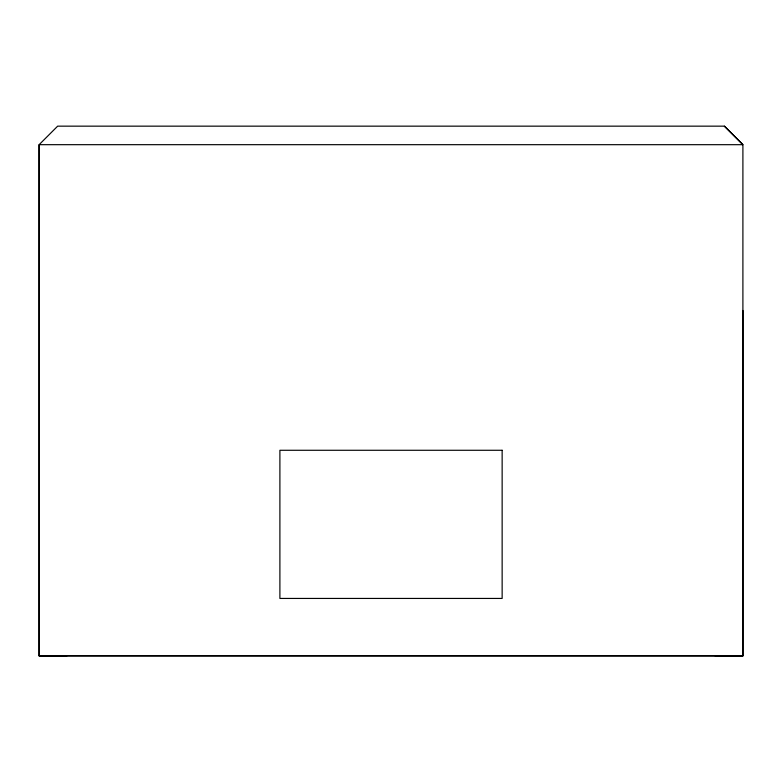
<?xml version="1.0" encoding="UTF-8"?>
<svg xmlns="http://www.w3.org/2000/svg" width="782" height="782" viewBox="0 0 782 782"><rect width="100%" height="100%" fill="white"/><g stroke="black" fill="none" stroke-linecap="round" stroke-linejoin="round"><path stroke-width="1.17" d="M724.376 126.156L742.9 144.69L39.129 144.68L39.11 655.844L742.9 655.815L742.9 144.68L724.376 126.156L57.653 126.156L39.129 144.68L39.12 655.795L742.9 655.844L742.9 310.464M742.9 655.844L715.119 655.815M39.168 655.834L66.9 655.795M502.142 450.276L279.897 450.276L279.897 598.435L502.142 598.435L502.142 450.276"/></g></svg>
